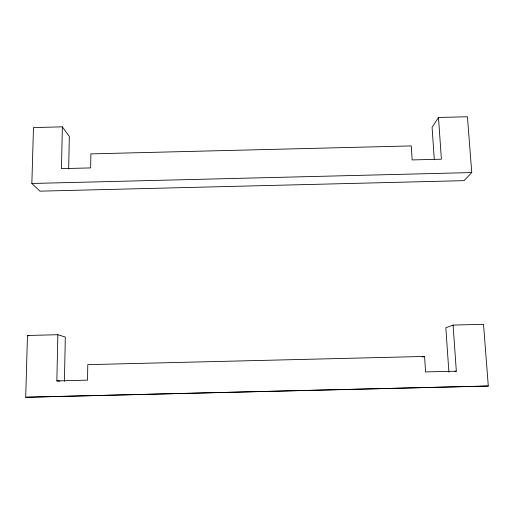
<?xml version="1.0" encoding="UTF-8"?>
<svg xmlns="http://www.w3.org/2000/svg" width="514" height="514" viewBox="0 0 514 514"><rect width="100%" height="100%" fill="white"/><g stroke="black" fill="none" stroke-linecap="round" stroke-linejoin="round"><path stroke-width="0.77" d="M64.423 381.51L65.31 337.049L57.851 334.723L27.48 335.469L25.7 397.251L488.3 386.02L483.52 324.328L453.085 325.073L445.844 327.759L448.895 372.162M68.677 168.9L69.326 136.435L62.367 126.849L33.468 127.568L31.855 183.479L39.996 191.157L464.091 180.652L471.756 172.569L467.425 116.749L438.468 117.468L432.088 127.395L434.311 159.822M59.875 381.137L56.848 380.893L57.851 334.723M62.367 126.849L61.462 168.637L90.663 167.911L90.869 153.885L411.271 145.918L412.157 159.925L441.404 159.199L438.468 117.468M422.257 357.018L424.59 356.446L425.573 371.93L456.329 371.179L453.085 325.073M454.845 371.378L456.329 371.179M31.855 183.479L471.756 172.569M424.59 356.446L87.778 364.651L87.547 380.148L56.848 380.893M25.7 397.251L488.3 386.02M27.48 335.469L28.912 335.848"/></g></svg>
